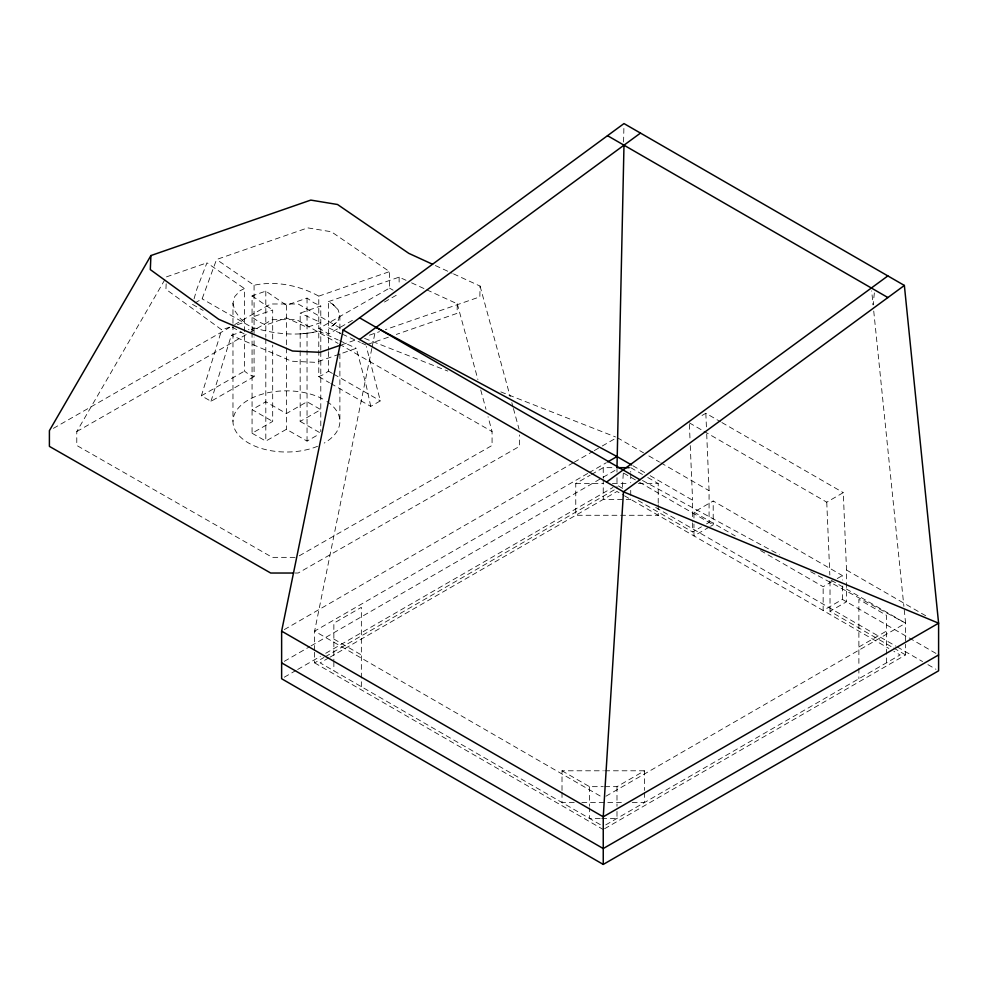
<?xml version="1.0" encoding="UTF-8"?>
<svg xmlns="http://www.w3.org/2000/svg" width="988" height="988" viewBox="0 0 988 988"><rect width="100%" height="100%" fill="white"/><g stroke="black" fill="none" stroke-linecap="round" stroke-linejoin="round"><path stroke-width="0.74" stroke-dasharray="4.94 3.71" d="M426.816 289.855L457.283 303.835L457.074 313.357L396.299 334.438M453.529 273.886L480.069 286.075L479.847 296.857L385.369 329.634M623.576 142.037L623.922 126.649M166.169 283.778L165.935 289.286L221.707 329.794L230.241 326.991M622.44 487.109L623.292 473.264M874.355 292.93L873.108 304.959L871.663 290.843M371.809 348.517L314.616 631.134L314.616 650.783M372.118 346.998L375.477 330.375M232.97 323.237L232.97 303.291L234.798 296.462L240.133 290.719L244.456 288.545L244.456 371.13L248.63 374.254L254.077 376.638L254.077 336.982M194.068 298.833L196.834 289.151L206.937 262.833L244.456 288.545M194.895 302.983L202.12 298.858L216.557 259.498L307.713 227.87L331.351 231.76L389.507 271.626L389.507 288.113L318.778 328.596L318.778 296.141C299.413 285.47 275.874 280.567 254.077 285.236L216.557 259.498M254.077 376.638L211.012 401.289L201.391 395.78L221.707 329.794M211.012 401.289L231.328 335.303L241.282 332.03M340.909 333.512L328.399 327.769L332.721 325.707L338.057 320.816L339.884 315.357L338.057 309.676L332.721 304.168L328.399 301.649L328.399 350.197M295.054 557.356L272.28 557.356L76.78 445.465L76.78 431.558L164.922 279.542M332.721 325.707L338.057 320.828M328.399 351.691L328.399 371.13L324.225 374.254L318.778 376.638L318.778 331.091C297.512 336.365 274.874 334.179 254.077 327.831L248.396 329.696M284.309 629.591L572.892 462.977M574.238 462.199L592.936 451.405M594.27 450.627L600.951 446.774M602.285 445.996L616.994 437.511L643.546 452.85M587.687 473.474L314.616 631.134L603.248 797.773M589.021 472.709L606.336 462.717M658.218 504.695L658.218 515.279L575.757 515.279L575.757 483.54L590.157 475.228M591.466 474.475L603.248 467.67L613.931 467.67M702.023 415.479L705.84 413.28L720.524 421.753M284.309 661.33L309.689 646.671M311.022 645.905L616.994 469.263M284.309 677.2L296.326 670.259M297.66 669.481L320.384 656.378M325.719 653.29L612.98 487.442M314.616 652.29L314.616 662.874L323.941 657.489M325.274 656.724L615.66 489.072M328.856 657.823L320.112 662.874L601.988 825.61M330.116 657.106L616.994 491.481L623.23 495.087M693.959 518.058L693.959 512.105L713.2 501.002L842.394 575.584L842.394 580.055M638.211 500.558L692.576 531.952L701.455 526.814M706.531 523.887L709.075 522.43L709.075 490.678L706.605 431.497M709.347 527.024L693.959 535.916L693.959 524.011M710.631 526.283L713.2 524.801L713.2 501.002M703.987 431.299L826.758 502.176L843.283 492.642L846.518 570.027L846.518 601.766L830.019 611.288L892.349 647.276M760.55 550.551L823.152 586.699L832.131 581.512M837.256 578.548L842.394 575.584M935.945 653.401L842.394 599.395L823.152 610.498L823.152 586.699M604.767 786.658L616.994 786.658L644.472 770.788L644.472 790.437M858.881 647.004L886.372 631.134M605.903 796.229L905.613 623.193L904.057 607.892M605.743 824.894L900.117 654.933L893.868 651.327M604.57 828.747L905.613 654.933L905.613 644.361M53.401 428.36L229.352 327.646M234.687 324.583L270.675 303.983L298.166 303.983L340.823 328.399M76.78 431.558L248.173 333.45M249.519 332.684L272.28 319.655L296.561 319.655L338.081 343.416M201.391 395.78L244.456 371.13M352.42 320.347L328.399 334.105L324.225 330.98L318.778 328.596M384.443 302.019L399.127 293.621M252.064 332.425L252.064 433.226L272.688 421.419L272.688 345.108M252.064 433.226L265.809 441.093L286.421 429.286L307.046 441.093L319.532 433.942M320.791 350.234L320.791 305.959L300.167 313.11L300.167 421.419L320.791 409.625L307.046 401.758L286.421 413.552L265.809 401.758L252.064 409.625L272.688 421.419M330.77 383.505L370.735 406.377L380.355 400.869L366.313 346.467M299.253 555.824L492.073 445.452L492.073 431.558L488.023 416.701M251.347 329.794L254.077 328.596L202.12 298.858M166.466 276.875L206.937 262.833M252.064 331.239L252.064 295.881L265.809 291.127L286.421 305.243L307.046 298.092L313.912 302.797L320.791 305.959M272.688 339.008L272.688 310.01L252.064 317.16L258.942 321.866L265.809 325.015L286.421 317.864L307.046 327.349L320.791 322.57L300.167 313.11M318.778 296.141L389.507 271.626M328.399 301.649L399.127 277.134L406.056 280.308M341.774 344.763L356.31 339.711M369.389 335.179L379.553 331.647M370.735 406.377L366.4 386.209L356.298 348.319L315.827 362.361L291.596 361.213L231.328 335.303M367.363 344.479L389.074 336.957M237.342 324.657L244.456 322.323L240.133 318.284L234.798 310.738L232.97 303.291M300.266 333.932L313.159 332.499M575.757 483.54L603.248 483.54M612.412 483.54L629.208 483.54M638.371 483.54L658.218 483.54L658.218 503.188M295.116 573.028L298.166 573.028L519.453 446.378L519.453 434.93M562.011 790.437L562.011 770.788L603.248 770.788M604.767 770.788L644.472 770.788M562.011 770.788L589.503 786.658L603.248 786.658M574.226 802.528L562.011 802.528L562.011 791.956M581.858 802.528L624.626 802.528M632.258 802.528L644.472 802.528L644.472 791.956M600.185 818.397L589.503 818.397L589.503 807.826M601.717 818.397L616.994 818.397L616.994 807.826M364.609 338.402L447.786 371.068M500.842 391.903L615.549 436.955M435.362 265.55L452.121 273.244M411.588 282.852L425.433 289.212M342.293 334.142L360.361 342.428M361.744 343.071L365.918 344.985M318.778 331.091L338.229 340.02M339.625 340.662L356.298 348.319M642.472 480.489L779.47 554.787M810.666 571.706L905.613 623.193L905.613 642.842M389.507 288.113L393.113 290.176M339.415 344.182L492.073 431.558M328.399 371.13L332.4 373.427M333.734 374.18L380.355 400.869M192.499 304.366L203.158 310.467M232.464 327.238L244.456 334.105M318.778 376.638L329.436 382.739M300.167 421.419L319.495 432.485M721.858 422.531L843.283 492.642M689.303 422.827L702.653 430.533M648.857 455.913L659.478 462.051M660.811 462.816L709.075 490.678M846.518 570.027L926.583 616.265M632.9 465.743L644.843 472.635M650.141 475.697L692.576 500.2L692.576 521.368M831.279 580.277L905.613 623.193M642.509 474.475L630.727 467.67L630.727 472.202M647.745 477.488L658.218 483.54M693.959 512.105L735.245 535.941M623.626 473.091L638.334 481.588M639.557 482.292L713.2 524.801M618.327 485.898L623.663 488.986M655.686 507.474L895.894 646.152M897.228 646.93L922.582 661.565M927.93 664.64L935.932 669.271M893.683 648.042L905.613 654.933M624.49 495.803L888.867 648.449M333.858 639.063L361.349 654.933M314.616 662.874L603.248 829.512M252.064 295.881L272.688 310.01M332.721 304.168L338.057 309.676M480.069 286.075L510.203 396.707M511.809 402.61L513.019 407.044M513.427 408.513L519.046 429.163M457.283 303.835L477.908 379.577M480.736 389.976L485.997 409.279M873.738 311.072L903.897 606.373M826.758 502.176L829.834 575.004M689.377 424.346L690.019 439.524M690.266 445.588L692.576 500.2M705.84 413.28L706.531 429.978M886.372 662.874L886.372 615.265L858.881 599.395L858.881 666.653M858.881 668.16L858.881 678.744M842.394 586.008L842.394 599.395M830.019 581.067L830.019 611.288M692.576 522.874L692.576 531.952M630.727 473.721L630.727 482.786M630.727 490.344L630.727 499.409L603.248 499.409L603.248 479.76M616.994 468.658L616.994 472.141M616.994 477.723L616.994 488.307M616.994 786.658L616.994 806.307M603.248 467.67L603.248 478.254M589.503 786.658L589.503 806.307M399.127 277.134L399.127 284.63M361.349 686.685L361.349 607.324L333.858 623.193L333.858 660.231M339.884 315.357L339.884 333.796M339.884 353.79L339.884 421.419M333.858 661.738L333.858 670.803M320.791 351.691L320.791 431.682M307.046 298.092L307.046 441.093M286.421 305.243L286.421 346.43M286.421 347.961L286.421 429.286M265.809 291.127L265.809 337.241M265.809 338.761L265.809 441.093M254.077 285.236L254.077 335.451M232.97 324.768L232.97 421.419M326.929 401.461A53.451 30.591 0 0 1 324.225 443.056M317.556 446.292A53.451 30.591 0 0 1 244.74 440.574A53.451 30.591 0 0 1 250.754 398.646A53.451 30.591 0 0 1 324.225 399.794"/><path stroke-width="1.48" d="M616.994 467.139L623.984 145.187L640.483 133.084L904.366 285.446L938.6 623.193L938.6 670.803L603.248 864.426L281.629 678.744L281.629 631.134L343.108 329.955L623.984 123.574L640.483 133.084M432.559 264.265L408.81 253.36L337.538 204.504L310.788 200.095L150.917 255.559L150.312 269.613L218.669 319.272L292.547 351.024L319.964 352.321L340.317 345.257M150.917 255.559L49.4 430.644L49.4 446.378L270.687 573.028L293.584 573.028M359.595 339.477L623.984 145.187M887.866 275.911L606.558 482.058M904.366 285.446L623.477 491.826L603.248 816.817L603.248 864.426M607.669 461.939L616.994 456.555L631.579 464.978M938.6 654.933L603.248 848.556L281.629 662.874M616.994 467.67L629.208 467.67M376.095 327.349L616.994 456.555M607.496 135.665L887.879 297.549M359.595 317.827L639.977 479.711M343.108 329.955L623.477 491.826L938.6 623.193L603.248 816.817L281.629 631.134"/></g></svg>
